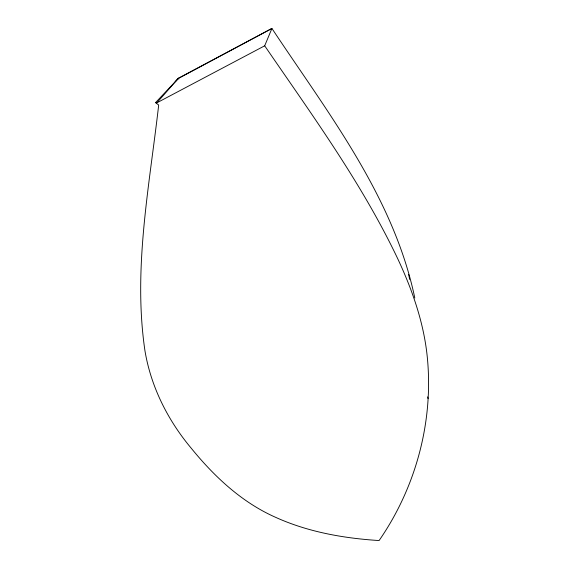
<?xml version="1.0" encoding="UTF-8"?>
<svg xmlns="http://www.w3.org/2000/svg" width="569" height="569" viewBox="0 0 569 569"><rect width="100%" height="100%" fill="white"/><g stroke="black" fill="none" stroke-linecap="round" stroke-linejoin="round"><path stroke-width="0.85" d="M175.181 81.737L178.282 78.529L271.925 28.45L178.574 78.131L155.543 102.626L158.68 105.03C149.448 186.219 132.883 268.753 144.917 350.525C150.87 386.621 167.763 420.164 191.141 448.102C214.164 476.438 241.605 502.214 275.325 517.193C307.879 532.001 343.598 538.295 379.089 540.55C415.882 487.427 433.713 421.451 427.283 357.055C423.848 322.737 412.297 289.841 397.745 258.76C361.699 182.955 311.919 114.824 264.692 45.805L271.925 28.45C327.765 112.79 393.627 196.639 414.801 298.007M155.543 102.626L156.788 102.861L178.574 78.131M156.788 102.861L264.692 45.805M178.282 78.529L178.844 78.97M427.639 396.878L428.037 398.599M408.634 274.379L409.666 279.422"/></g></svg>
